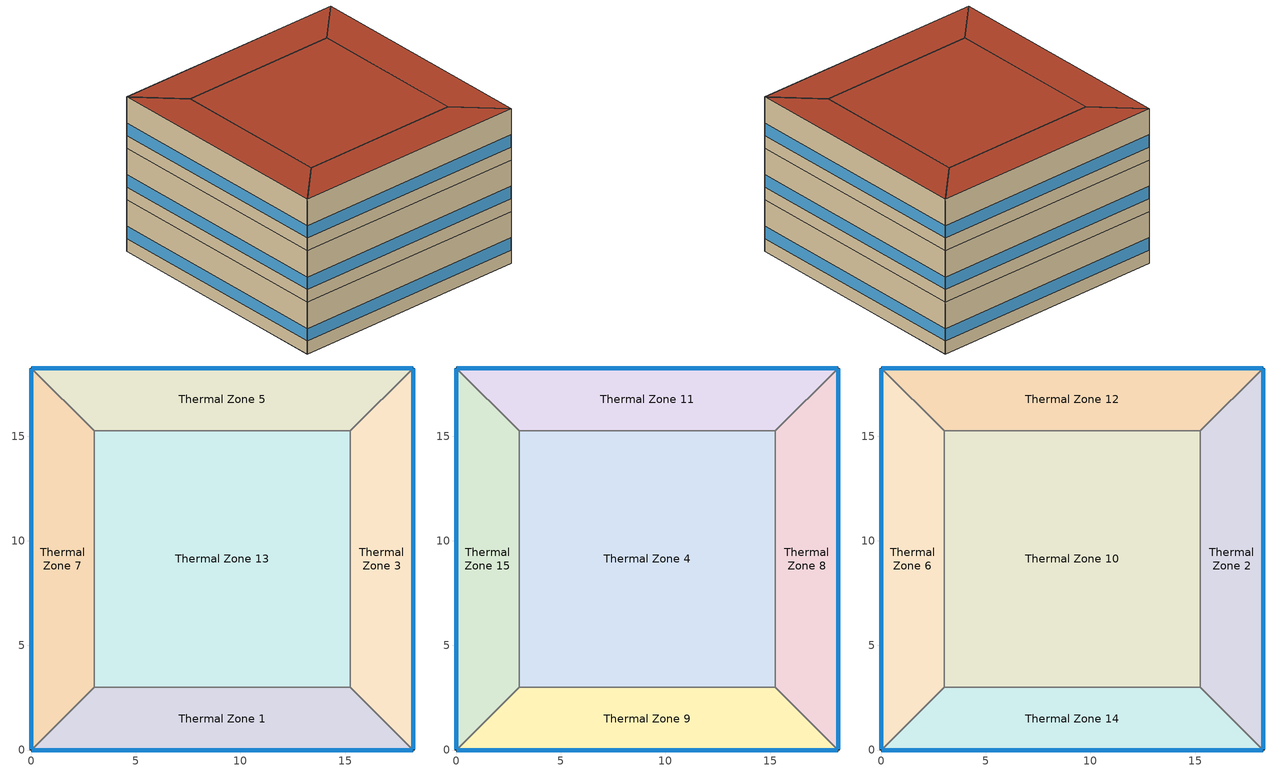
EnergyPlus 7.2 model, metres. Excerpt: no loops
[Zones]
Thermal Zone 13
 floor ground (000_ExtSlabCarpet_4in_ClimateZone 1-8): 3,3 3,15.26 15.26,15.26 15.26,3 z0
 wall to Thermal Zone 3 (000_Interior Wall): 15.26,3 15.26,15.26 z0:4
 wall to Thermal Zone 5 (000_Interior Wall): 15.26,15.26 3,15.26 z0:4
 wall to Thermal Zone 7 (000_Interior Wall): 3,15.26 3,3 z0:4
 wall to Thermal Zone 1 (000_Interior Wall): 3,3 15.26,3 z0:4
Thermal Zone 5
 floor ground (000_ExtSlabCarpet_4in_ClimateZone 1-8): 0,18.26 18.26,18.26 15.26,15.26 3,15.26 z0
 wall outside (ASHRAE_189.1-2009_ExtWall_SteelFrame_ClimateZone 4-8): 18.26,18.26 0,18.26 z0:4
 wall to Thermal Zone 7 (000_Interior Wall): 0,18.26 3,15.26 z0:4
 wall to Thermal Zone 3 (000_Interior Wall): 15.26,15.26 18.26,18.26 z0:4
 window (ASHRAE_189.1-2009_ExtWindow_ClimateZone 4-5): 18.23,18.26 0.03,18.26 z1:1.96
Thermal Zone 7
 floor ground (000_ExtSlabCarpet_4in_ClimateZone 1-8): 0,0 0,18.26 3,15.26 3,3 z0
 wall outside (ASHRAE_189.1-2009_ExtWall_SteelFrame_ClimateZone 4-8): 0,18.26 0,0 z0:4
 wall to Thermal Zone 1 (000_Interior Wall): 0,0 3,3 z0:4
 window (ASHRAE_189.1-2009_ExtWindow_ClimateZone 4-5): 0,18.23 0,0.03 z1:1.96
Thermal Zone 1
 floor ground (000_ExtSlabCarpet_4in_ClimateZone 1-8): 18.26,0 0,0 3,3 15.26,3 z0
 wall outside (ASHRAE_189.1-2009_ExtWall_SteelFrame_ClimateZone 4-8): 0,0 18.26,0 z0:4
 wall to Thermal Zone 3 (000_Interior Wall): 18.26,0 15.26,3 z0:4
 window (ASHRAE_189.1-2009_ExtWindow_ClimateZone 4-5): 0.03,0 18.23,0 z1:1.96
Thermal Zone 3
 floor ground (000_ExtSlabCarpet_4in_ClimateZone 1-8): 18.26,18.26 18.26,0 15.26,3 15.26,15.26 z0
 wall outside (ASHRAE_189.1-2009_ExtWall_SteelFrame_ClimateZone 4-8): 18.26,0 18.26,18.26 z0:4
 window (ASHRAE_189.1-2009_ExtWindow_ClimateZone 4-5): 18.26,0.03 18.26,18.23 z1:1.96
Thermal Zone 15
 floor to Thermal Zone 7 (000_Interior Floor): 0,0 0,18.26 3,15.26 3,3 z4
 wall outside (ASHRAE_189.1-2009_ExtWall_SteelFrame_ClimateZone 4-8): 0,18.26 0,0 z4:8
 wall to Thermal Zone 4 (000_Interior Wall): 3,3 3,15.26 z4:8
 wall to Thermal Zone 9 (000_Interior Wall): 0,0 3,3 z4:8
 wall to Thermal Zone 11 (000_Interior Wall): 3,15.26 0,18.26 z4:8
 window (ASHRAE_189.1-2009_ExtWindow_ClimateZone 4-5): 0,18.23 0,0.03 z5:5.96
Thermal Zone 4
 floor to Thermal Zone 13 (000_Interior Floor): 3,3 3,15.26 15.26,15.26 15.26,3 z4
 wall to Thermal Zone 11 (000_Interior Wall): 15.26,15.26 3,15.26 z4:8
 wall to Thermal Zone 9 (000_Interior Wall): 3,3 15.26,3 z4:8
 wall to Thermal Zone 8 (000_Interior Wall): 15.26,3 15.26,15.26 z4:8
Thermal Zone 8
 floor to Thermal Zone 3 (000_Interior Floor): 18.26,18.26 18.26,0 15.26,3 15.26,15.26 z4
 wall outside (ASHRAE_189.1-2009_ExtWall_SteelFrame_ClimateZone 4-8): 18.26,0 18.26,18.26 z4:8
 wall to Thermal Zone 9 (000_Interior Wall): 15.26,3 18.26,0 z4:8
 wall to Thermal Zone 11 (000_Interior Wall): 18.26,18.26 15.26,15.26 z4:8
 window (ASHRAE_189.1-2009_ExtWindow_ClimateZone 4-5): 18.26,0.03 18.26,18.23 z5:5.96
Thermal Zone 11
 floor to Thermal Zone 5 (000_Interior Floor): 0,18.26 18.26,18.26 15.26,15.26 3,15.26 z4
 wall outside (ASHRAE_189.1-2009_ExtWall_SteelFrame_ClimateZone 4-8): 18.26,18.26 0,18.26 z4:8
 window (ASHRAE_189.1-2009_ExtWindow_ClimateZone 4-5): 18.23,18.26 0.03,18.26 z5:5.96
Thermal Zone 9
 floor to Thermal Zone 1 (000_Interior Floor): 18.26,0 0,0 3,3 15.26,3 z4
 wall outside (ASHRAE_189.1-2009_ExtWall_SteelFrame_ClimateZone 4-8): 0,0 18.26,0 z4:8
 window (ASHRAE_189.1-2009_ExtWindow_ClimateZone 4-5): 0.03,0 18.23,0 z5:5.96
Thermal Zone 14
 floor to Thermal Zone 9 (000_Interior Floor): 18.26,0 0,0 3,3 15.26,3 z8
 wall outside (ASHRAE_189.1-2009_ExtWall_SteelFrame_ClimateZone 4-8): 0,0 18.26,0 z8:12
 wall to Thermal Zone 6 (000_Interior Wall): 3,3 0,0 z8:12
 wall to Thermal Zone 2 (000_Interior Wall): 18.26,0 15.26,3 z8:12
 wall to Thermal Zone 10 (000_Interior Wall): 15.26,3 3,3 z8:12
 window (ASHRAE_189.1-2009_ExtWindow_ClimateZone 4-5): 0.03,0 18.23,0 z9:9.96
 roof outside (ASHRAE_189.1-2009_ExtRoof_IEAD_ClimateZone 2-5): 15.26,3 3,3 0,0 18.26,0 z12
Thermal Zone 10
 floor to Thermal Zone 4 (000_Interior Floor): 3,3 3,15.26 15.26,15.26 15.26,3 z8
 wall to Thermal Zone 12 (000_Interior Wall): 15.26,15.26 3,15.26 z8:12
 wall to Thermal Zone 2 (000_Interior Wall): 15.26,3 15.26,15.26 z8:12
 wall to Thermal Zone 6 (000_Interior Wall): 3,15.26 3,3 z8:12
 roof outside (ASHRAE_189.1-2009_ExtRoof_IEAD_ClimateZone 2-5): 15.26,3 15.26,15.26 3,15.26 3,3 z12
Thermal Zone 12
 floor to Thermal Zone 11 (000_Interior Floor): 0,18.26 18.26,18.26 15.26,15.26 3,15.26 z8
 wall outside (ASHRAE_189.1-2009_ExtWall_SteelFrame_ClimateZone 4-8): 18.26,18.26 0,18.26 z8:12
 wall to Thermal Zone 2 (000_Interior Wall): 15.26,15.26 18.26,18.26 z8:12
 wall to Thermal Zone 6 (000_Interior Wall): 0,18.26 3,15.26 z8:12
 window (ASHRAE_189.1-2009_ExtWindow_ClimateZone 4-5): 18.23,18.26 0.03,18.26 z9:9.96
 roof outside (ASHRAE_189.1-2009_ExtRoof_IEAD_ClimateZone 2-5): 3,15.26 15.26,15.26 18.26,18.26 0,18.26 z12
Thermal Zone 2
 floor to Thermal Zone 8 (000_Interior Floor): 18.26,18.26 18.26,0 15.26,3 15.26,15.26 z8
 wall outside (ASHRAE_189.1-2009_ExtWall_SteelFrame_ClimateZone 4-8): 18.26,0 18.26,18.26 z8:12
 window (ASHRAE_189.1-2009_ExtWindow_ClimateZone 4-5): 18.26,0.03 18.26,18.23 z9:9.96
 roof outside (ASHRAE_189.1-2009_ExtRoof_IEAD_ClimateZone 2-5): 15.26,15.26 15.26,3 18.26,0 18.26,18.26 z12
Thermal Zone 6
 floor to Thermal Zone 15 (000_Interior Floor): 0,0 0,18.26 3,15.26 3,3 z8
 wall outside (ASHRAE_189.1-2009_ExtWall_SteelFrame_ClimateZone 4-8): 0,18.26 0,0 z8:12
 window (ASHRAE_189.1-2009_ExtWindow_ClimateZone 4-5): 0,18.23 0,0.03 z9:9.96
 roof outside (ASHRAE_189.1-2009_ExtRoof_IEAD_ClimateZone 2-5): 3,3 3,15.26 0,18.26 0,0 z12
[Site:Location]
San Francisco Intl Ap_CA_USA Design_Conditions: Latitude {deg}=37.62; Longitude {deg}=-122.4; Time Zone {hr}=-8; Elevation {m}=2
[SizingPeriod:DesignDay] Day of Month=21; Dry-Bulb Temperature Range Modifier Type=DefaultMultipliers; Barometric Pressure {Pa}=101301; Rain Indicator=No; Snow Indicator=No; Daylight Saving Time Indicator=No
Name | Month | Day Type | Maximum Dry-Bulb Temperature {C} | Daily Dry-Bulb Temperature Range {deltaC} | Humidity Condition Type | Enthalpy at Maximum Dry-Bulb {J/kg} | Wind Speed {m/s} | Wind Direction {deg} | Solar Model Indicator | ASHRAE Clear Sky Optical Depth for Beam Irradiance (taub) | ASHRAE Clear Sky Optical Depth for Diffuse Irradiance (taud) | Wetbulb or DewPoint at Maximum Dry-Bulb {C} | Sky Clearness
San Francisco Intl Ap Ann Clg .4% Condns Enth=>MDB | 8 | SummerDesignDay | 25.8 | 8.5 | Enthalpy | 52400 | 5.9 | 310 | ASHRAETau | 0.365 | 2.435
San Francisco Intl Ap Ann Clg 1% Condns DP=>MDB | 8 | SummerDesignDay | 19.2 | 8.5 | Dewpoint |  | 5.9 | 310 | ASHRAETau | 0.365 | 2.435 | 15.3
San Francisco Intl Ap Ann Htg Wind 99% Condns WS=>MCDB | 1 | WinterDesignDay | 12.2 | 0 | Wetbulb |  | 11.6 | 150 | ASHRAEClearSky |  |  | 12.2 | 0
San Francisco Intl Ap Ann Clg 2% Condns Enth=>MDB | 8 | SummerDesignDay | 22.4 | 8.5 | Enthalpy | 47600 | 5.9 | 310 | ASHRAETau | 0.365 | 2.435
[Building]
Building 1
[Material] Thermal Absorptance=0.9
Name | Roughness | Thickness {m} | Conductivity {W/m-K} | Density {kg/m3} | Specific Heat {J/kg-K} | Solar Absorptance | Visible Absorptance
Metal Decking | MediumSmooth | 0.0015 | 45.006 | 7680 | 418.4 | 0.7 | 0.3
1/2IN Gypsum | Smooth | 0.0127 | 0.16 | 784.9 | 830 | 0.92 | 0.92
Wall Insulation [39] | MediumRough | 0.1184 | 0.045 | 265 | 836.8 | 0.7 | 0.7
000_M11 100mm lightweight concrete | MediumRough | 0.1016 | 0.53 | 1280 | 840 | 0.7 | 0.7
000_F16 Acoustic tile | MediumSmooth | 0.0191 | 0.06 | 368 | 590 | 0.7 | 0.7
Roof Membrane | VeryRough | 0.0095 | 0.16 | 1121.29 | 1460 | 0.7 | 0.7
Roof Insulation [21] | MediumRough | 0.2105 | 0.049 | 265 | 836.8 | 0.7 | 0.7
000_G01a 19mm gypsum board | MediumSmooth | 0.019 | 0.16 | 800 | 1090 | 0.7 | 0.7
MAT-CC05 4 HW CONCRETE | Rough | 0.1016 | 1.311 | 2240 | 836.8 | 0.7 | 0.7
[Material:AirGap]
Name | Thermal Resistance {m2-K/W}
000_F05 Ceiling air space resistance | 0.18
000_F04 Wall air space resistance | 0.15
[Material:NoMass] Thermal Absorptance=0.9; Solar Absorptance=0.7
Name | Roughness | Thermal Resistance {m2-K/W} | Visible Absorptance
MAT-SHEATH | Rough | 0.3626 | 0.7
CP02 CARPET PAD | VeryRough | 0.2165 | 0.8
[WindowMaterial:Glazing]
Theoretical Glass [207]: Optical Data Type=SpectralAverage; Thickness {m}=0.003; Solar Transmittance at Normal Incidence=0.3311; Front Side Solar Reflectance at Normal Incidence=0.6189; Back Side Solar Reflectance at Normal Incidence=0.6189; Visible Transmittance at Normal Incidence=0.44; Front Side Visible Reflectance at Normal Incidence=0.51; Back Side Visible Reflectance at Normal Incidence=0.51; Infrared Transmittance at Normal Incidence=0; Front Side Infrared Hemispherical Emissivity=0.9; Back Side Infrared Hemispherical Emissivity=0.9; Conductivity {W/m-K}=0.0133; Dirt Correction Factor for Solar and Visible Transmittance=1; Solar Diffusing=No
[Construction]
ASHRAE_189.1-2009_ExtWall_SteelFrame_ClimateZone 4-8: MAT-SHEATH, Wall Insulation [39], 1/2IN Gypsum
000_Interior Wall: 000_G01a 19mm gypsum board, 000_F04 Wall air space resistance, 000_G01a 19mm gypsum board
000_ExtSlabCarpet_4in_ClimateZone 1-8: MAT-CC05 4 HW CONCRETE, CP02 CARPET PAD
000_Interior Floor: 000_F16 Acoustic tile, 000_F05 Ceiling air space resistance, 000_M11 100mm lightweight concrete
ASHRAE_189.1-2009_ExtWindow_ClimateZone 4-5: Theoretical Glass [207]
ASHRAE_189.1-2009_ExtRoof_IEAD_ClimateZone 2-5: Roof Membrane, Roof Insulation [21], Metal Decking
[AvailabilityManager:Scheduled]
Name | Schedule
AvailabilityManager:Scheduled {5f467371-f85f-4e2c-9663-4e603e4f670c} | Schedule:Compact {6ac200eb-7351-4cde-a93d-44aba2e7196f}
AvailabilityManager:Scheduled {15212ba7-2c1e-4e1a-b93a-b846f7e9019e} | Schedule:Compact {c5540dd7-9281-4565-849f-2a28df3a6439}
[Zone]
Thermal Zone 13; Thermal Zone 15; Thermal Zone 4; Thermal Zone 5; Thermal Zone 14; Thermal Zone 7; Thermal Zone 8; Thermal Zone 10; Thermal Zone 12; Thermal Zone 11; Thermal Zone 2; Thermal Zone 1; Thermal Zone 3; Thermal Zone 6; Thermal Zone 9
[Schedule:Compact]
Schedule:Compact {6ac200eb-7351-4cde-a93d-44aba2e7196f}; Schedule:Compact {c5540dd7-9281-4565-849f-2a28df3a6439}: Through: 12/31, For: AllDays, Until: 24:00, 1
